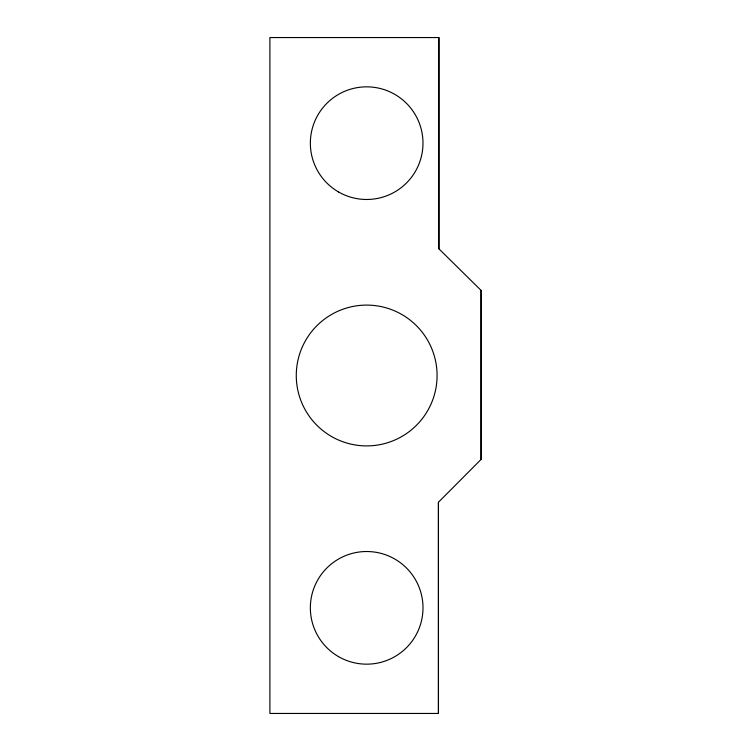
<?xml version="1.0" encoding="UTF-8"?>
<svg xmlns="http://www.w3.org/2000/svg" width="751" height="751" viewBox="0 0 751 751"><rect width="100%" height="100%" fill="white"/><g stroke="black" fill="none" stroke-linecap="round" stroke-linejoin="round"><path stroke-width="1.13" d="M438.443 713.45L438.443 502.231L481.109 459.396L481.109 290.43L438.866 248.769L438.866 37.55L269.891 37.55L269.891 713.45L438.453 713.45L438.443 502.231M438.866 248.769L438.866 37.55M481.109 290.43L481.109 459.396M331.473 436.472A70.406 70.406 0 0 0 437.082 375.5A70.406 70.406 0 0 0 331.473 314.528A70.406 70.406 0 0 0 331.473 436.472M338.513 656.618A56.325 56.325 0 0 0 423.001 607.841A56.325 56.325 0 0 0 338.513 559.063A56.325 56.325 0 0 0 338.513 656.618M338.513 191.937A56.325 56.325 0 0 0 422.991 143.159A56.325 56.325 0 0 0 338.513 94.382A56.325 56.325 0 0 0 338.513 191.937"/></g></svg>
